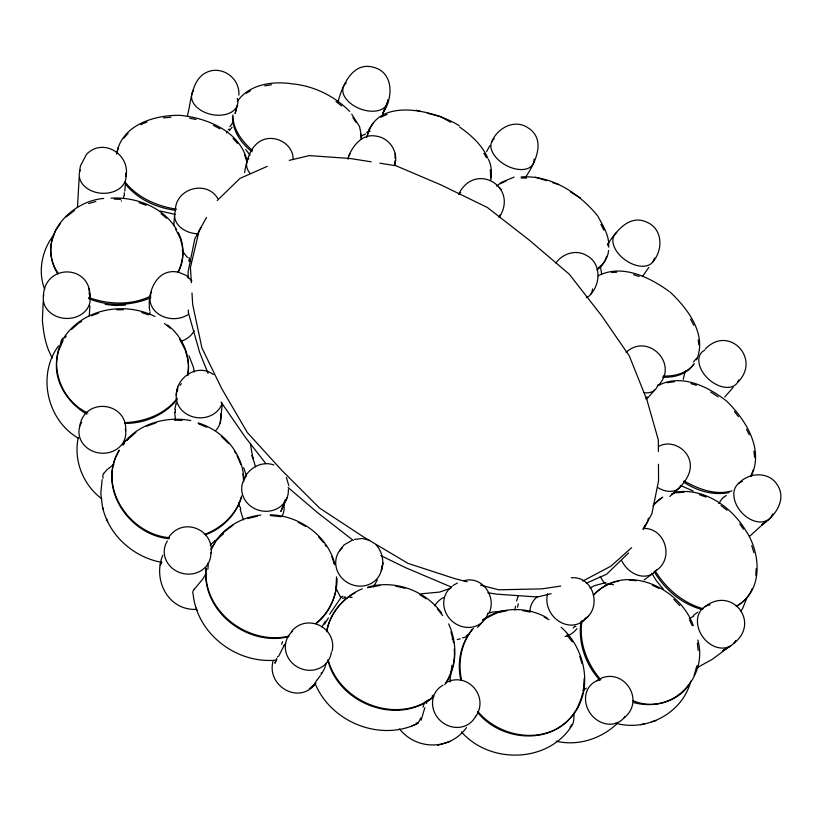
<?xml version="1.0" encoding="UTF-8"?>
<svg xmlns="http://www.w3.org/2000/svg" width="822" height="822" viewBox="0 0 822 822"><rect width="100%" height="100%" fill="white"/><g stroke="black" fill="none" stroke-linecap="round" stroke-linejoin="round"><path stroke-width="1.23" d="M584.195 678.52L583.301 690.665M124.43 195.502L124.256 192.749M332.18 650.973C337.082 627.217 306.555 612.77 291.296 631.656M149.738 310.716C146.768 292.807 156.427 267.458 178.497 272.195M206.147 567.961C202.181 611.075 248.223 645.743 288.995 636.084M205.973 568.454C201.493 611.568 248.08 646.945 288.789 636.66M336.999 578.441C337.39 595.765 329.211 612.76 315.71 623.538M43.206 301.695L42.395 320.416C43.545 333.393 45.683 346.514 52.32 357.971M89.896 305.866L89.29 315.946M394.714 165.222C398.855 152.08 389.577 137.839 376.086 136.123C362.697 133.38 352.895 145.289 348.6 156.447M394.714 165.284L394.93 160.917M395.043 158.256L395.29 153.395M490.662 177.994L490.374 169.527M582.048 620.518C578.534 641.674 586.703 663.21 600.358 679.239M173.791 225.567L174.562 215.498M79.169 177.593L77.453 207.308M124.78 191.094L125.242 185.32M643.564 529.214L643.729 527.097M608.588 250.422C607.961 257.759 603.533 264.448 597.553 268.63M174.778 409.366L176.093 403.643M102.175 479.596L100.787 493.21L102.473 506.897L103.48 509.815M220.142 423.042L222.351 403.797M273.212 660.693C265.794 685.301 298.622 705.656 315.381 683.76L309.37 689.011L315.535 683.616M43.381 296.814C43.648 263.533 90.944 263.626 90.04 297.194M187.919 374.935L188.464 365.636L187.909 360.211M644.366 528.536L644.797 525.227M755.778 575.369L756.137 568.783M57.067 357.755C52.947 380.75 67.445 402.914 86.834 414.175M78.244 437.736C73.384 460.567 83.135 484.908 101.784 498.81M187.745 375.52C191.331 356.604 182.576 336.527 167.483 324.967M366.715 137.387L368.811 129.701L373.198 123.084M79.59 171.798L80.402 165.982L86.567 154.259C102.935 137.377 130.328 154.115 126.043 176.401M490.837 180.028C491.751 173.123 491.792 165.489 488.371 159.242M683.246 379.374L684.983 372.109M149.553 314.569L150.036 311.928M335.869 589.867L336.537 576.859M450.62 679.599L450.569 679.897A32.88 7.285 -79 0 1 450.158 681.983M116.703 153.848L118.44 147.292M514.891 610.027L515.538 606.266M116.683 153.786C121.379 124.882 154.721 114.741 180.244 115.368C207.997 118.091 240.661 131.797 247.309 161.749M176.237 395.259C176.227 377.113 197.825 362.903 213.381 374.534M326.663 631.07C329.725 614.907 340.74 600.615 355.135 592.816M581.051 621.268C577.774 642.157 585.387 664.371 599.598 679.815M177.038 391.067L177.819 387.018M489.326 612.38C496.57 596.34 482.052 575.657 464.142 580.661M326.211 663.303L324.526 668.625L321.381 674.143M326.776 631.738C330.084 612.4 344.295 596.125 362.297 588.799M244.627 172.579C246.662 158.697 252.087 140.079 268.609 138.497C280.672 137.438 293.454 146.635 293.064 159.334M52.146 240.086C49.053 251.491 51.437 263.893 57.735 273.788M697.025 665.697L694.056 675.509M367.362 136.041C376.733 95.609 435.3 110.641 459.19 125.632M187.426 115.84C191.66 99.76 191.156 75.871 210.915 70.805C225.649 67.692 239.993 80.032 238.853 95.136M381.295 570.725C384.562 561.971 382.261 551.778 376.147 544.822M381.408 570.149L383.073 562.895M57.201 356.727L58.568 350.86L63.099 340.493M648.404 518.25L647.541 521.919L643.842 528.536M516.586 601.088L518.312 595.375M276.582 659.388L276.767 658.72M236.541 107.888L235.133 113.477L237.517 104.671M606.595 256.289C605.259 261.817 601.529 266.873 596.823 270.006M175.384 209.631C176.165 188.104 206.846 179.895 217.758 198.482M335.695 591.08C333.044 603.523 326.468 615.39 316.439 623.364M581.678 696.768L582.654 693.11M340.729 597.933L329.643 614.27M241.699 495.882C236.787 514.048 221.735 528.012 204.431 534.516M162.787 555.22C152.656 579.613 167.811 610.736 196.664 609.39M241.504 496.971C236.531 514.356 222.443 528.731 205.479 534.701M753.096 470.143L751.123 475.404M581.349 697.847L577.65 707.403L574.537 712.499M52.485 238.997L53.82 234.619M424.871 707.639L421.131 720.164M696.275 359.861L696.933 357.96M79.857 425.673C84.902 396.851 127.544 401.742 125.725 431.067M285.316 499.642L280.877 511.459L287.012 497.927M696.922 359.05C706.91 333.691 687.511 308.445 669.971 291.923M337.945 101.949C342.404 85.642 352.391 61.27 373.568 67.301C394.087 72.531 393.152 98.548 382.939 112.912L387.696 101.383M382.836 113.95L385.292 107.631M161.513 562.063L160.28 565.197L161.595 562.063M746.674 598.344L742.656 608.434L740.643 611.27M276.582 659.193L274.918 663.231L276.408 660.056M278.648 656.213L283.96 645.784M690.161 683.349C681.006 713.835 645.969 731.837 615.647 723.175M54.262 233.633L56.071 229.667L60.571 223.348M177.686 272.627C184.19 260.307 184.929 244.812 178.179 232.431M751.072 476.493C764.337 449.48 745.852 419.806 726.586 401.064C707.773 386.35 680.472 372.798 657.456 386.021M752.264 588.665C749.335 595.703 743.992 601.683 737.56 605.711M205.973 573.756L202.726 579.089L194.321 589.23M475.476 716.866C489.768 696.933 467.42 670.783 445.565 682.846M178.199 272.277C182.628 264.047 183.994 254.162 181.96 245.038M426.515 703.437L426.793 702.861M374.174 586.014L377.257 579.736M645.948 398.865L646.976 396.769M211.388 549.065L215.539 541.852M211.079 549.497C219.741 529.892 239.911 517.202 260.903 515.055M119.18 450.137C96.975 486.83 129.434 534.372 169.476 537.701M277.415 657.168L277.744 656.542M119.046 450.898C96.77 487.723 129.26 535.163 169.291 538.749M584.987 619.172C602.279 607.057 593.371 575.667 571.269 577.794M486.603 151.597L489.871 145.71M525.227 177.675C534.845 163.701 546.836 140.192 528.402 128.068C514.901 118.43 497.105 127.913 491.597 142.155M201.02 227.591L194.814 238.781L188.115 271.763L188.146 278.144M643.164 529.481L651.867 513.812L658.556 480.86L658.463 464.255M206.517 217.45L199.15 230.663L190.427 267.427L191.351 282.758M445.74 683.246C451.905 673.064 455.388 661.001 454.237 649.051M718.757 503.629L721.808 498.964L724.48 496.57M58.434 345.959C36.774 375.274 47.203 420.525 78.655 438.362M103.901 473.328L107.086 469.619L113.97 464.276M685.26 371.544L685.569 371.01M691.251 680.791C680.873 701.361 655.052 708.492 633.865 702.615M232.081 127.174L229.533 130.523M321.926 626.878L325.327 621.247M658.884 384.778C678.838 363.139 647.315 332.417 626.138 352.361M61.732 341.757L61.455 342.25A25.677 14.077 15.9 0 0 60.777 344.151M590.617 294.451C600.923 283.22 601.17 263.184 586.651 255.498C576.232 249.179 562.546 253.412 555.826 263.153M237.322 101.425C249.097 84.111 273.315 80.792 292.581 83.906C314.025 85.899 334.564 96.153 349.648 111.371M652.771 261.941C663.416 249.95 662.84 228.465 646.4 222.012C629.19 214.141 615.647 231.701 607.54 244.576M427.872 700.971L428.55 699.954M244.298 478.25C249.436 467.584 262.228 460.762 273.798 464.933M54.077 234.691C42.014 249.631 37.596 271.291 44.696 289.375M64.948 337.852L66.181 336.085M642.362 276.593L648.835 267.448M444.651 684.726C457.412 667.187 457.566 643.164 448.637 623.898M320.416 675.53L317.21 679.845M472.26 629.405C460.762 643.307 456.775 662.686 460.865 680.123M574.794 626.2L573.191 628.121M177.285 398.136C165.14 414.319 144.58 421.789 124.893 422.672M694.385 363.437C687.582 373.219 674.718 376.507 663.405 375.973M693.449 364.608C686.576 374.462 673.989 377.863 662.501 377.123M339.517 550.853L344.079 544.924L351.744 540.496M473.431 628.337C461.317 642.188 457.7 661.823 461.491 679.547M573.777 713.486C551.593 746.006 500.238 741.197 477.366 712.078M122.858 445.329L124.42 443.346M737.57 382.405C761.758 359.163 728.857 324.166 705.266 349.083M123.824 138.055L128.047 133.421M216.176 540.855L224.17 531.855L232.945 525.227M285.049 644.366L285.82 643.472M724.778 397.005L733.162 387.368M653.007 505.818L658.936 499.704L662.738 497.094M693.316 362.029L696.234 358.721M646.822 398.978L654.661 390.101M123.125 443.808C138.815 423.556 166.116 415.911 190.735 420.535M177.172 399.605C164.513 414.915 144.631 423.72 124.852 423.351M624.186 717.801C646.791 699.337 621.545 664.412 596.906 680.534M477.603 627.412L482.195 622.285M656.984 569.965C674.502 557.522 664.577 527.159 642.989 528.474M466.475 727.614C450.261 750.281 416.898 750.733 399.451 728.929M496.673 186.101L501.225 182.463L514.12 177.1M71.565 329.396L77.782 323.858M126.763 440.376L135.877 432.393M593.33 595.2C599.135 588.901 606.687 584.165 614.979 581.955M168.582 537.629C182.052 516.514 214.09 528.834 211.141 553.175M593.926 594.748C624.874 561.714 680.184 587.648 693.254 625.614M217.244 200.476L240.034 178.364L267.232 166.352M628.511 553.021L606.646 574.229L586.23 583.26M653.993 504.122L662.049 497.67M669.704 496.457C681.058 487.518 695.484 473.215 688.559 457.453C683.544 446.521 669.334 440.202 658.484 446.51M631.645 547.668L610.982 566.111L582.839 581.051M582.038 621.792L588.254 616.243M749.561 536.334L766.443 521.045L761.717 524.939C774.529 517.007 787.147 500.033 777.468 485.124C768.94 470.975 748.77 472.331 738.413 483.593M66.181 216.905L74.473 210.514M733.512 643.564C761.069 622.809 732.073 585.47 704.886 606.728M315.967 683.113L315.073 683.318M582.808 690.932L586.353 688.065M617.384 723.381C601.272 738.773 578.133 746.386 556.145 741.187M693.378 615.431L697.734 612.174M433.215 696.871C397.581 725.487 339.435 702.789 328.163 659.717M644.181 579.911L652.75 573.561M433.8 696.748C398.465 726.566 338.602 703.981 327.855 660.189M246.271 93.287L250.402 90.821M482.493 620.045C500.988 606.359 527.529 606.533 547.051 617.897M482.966 619.85L496.467 613.068M689.298 618.524L693.799 616.171M730.563 645.928L722.764 650.654L729.114 646.791L712.355 659.285L696.244 668.163M78.717 323.128L81.738 321.361M500.423 183.727L506.352 180.778M361.577 139.062L361.423 136.031L365.626 133.955M380.75 117.227L387.059 114.412M453.045 585.439L457.371 583.045M598.18 275.75C621.987 263.677 649.339 277.045 669.057 291.337M150.858 296.023C131.654 305.476 108.514 304.757 88.704 297.513M589.919 588.059L594.47 585.665L605.948 582.582M140.747 124.667L147.046 121.944M736.173 606.184C763.422 591.963 761.049 553.586 746.15 531.197C731.642 506.558 702.954 486.501 673.341 492.542M91.53 315.761L98.589 313.11M468.961 634.543L466.29 635.591M315.093 683.483C330.876 722.106 380.196 742.153 417.884 723.381M412.007 725.826L417.627 723.391L416.261 722.918M450.918 588.172L439.647 592.076L421.265 593.803M146.604 426.238L156.108 422.796M487.847 613.602L491.279 612.277L504.133 610.849M88.632 203.609L95.845 201.452M150.755 297.78C131.13 305.897 108.309 306.935 88.642 298.458M731.95 490.878C715.51 495.656 698.402 489.069 684.14 480.983M437.746 745.369L450.59 741.362M247.617 518.528L257.43 516.237M497.629 612.739L506.917 610.684M671.44 493.971L674.646 493.087M640.657 724.747L644.448 723.74M651.846 721.737L655.894 720.668M103.634 198.451C68.462 201.493 35.243 239.983 58.352 273.623M367.568 587.709L379.826 585.49M289.293 160.372L309.185 155.605L350.141 158.482L371.215 161.831M551.172 593.71L537.496 596.988L496.519 594.142L487.847 592.754M264.735 85.837L271.496 84.769M367.968 587.093C394.868 579.335 425.642 590.699 441.784 613.356M667.074 382.703L674.451 381.757M163.465 117.895L171.007 117.217M615.997 581.647L618.514 581.267M560.717 586.065L541.832 588.871L498.831 589.806L480.572 585.182M611.64 272.493L616.675 272.246M729.011 492.584C713.188 495.728 696.409 490.775 683.339 481.815M675.715 492.789L684.089 492.214M354.354 539.427L362.42 538.492L369.838 540.444M116.827 309.812L123.29 309.73M521.086 177.953L526.419 178.045M125.345 305.137L115.244 305.527L105.185 304.417M114.268 199.14L120.742 199.335M174.449 420.134L181.981 420.443M521.24 176.915C551.613 175.096 579.017 193.17 597.707 215.898C602.865 225.731 609.626 235.493 608.65 247.134M629.354 580.147L636.249 580.681M111.083 198.112C136.082 196.787 163.527 207.185 176.555 229.482M276.685 660.087C237.116 664.268 197.136 634.389 193.139 594.152L193.098 593.885A25.472 7.162 -30.1 0 1 193.941 589.384M270.191 515.507L280.877 516.73M270.438 514.808C299.352 515.507 327.567 535.677 334.852 564.118M522.71 610.654L530.026 612M175.538 214.511L160.198 211.007M189.635 118.245L195.996 119.467M176.504 209.178C157.033 206.271 137.51 197.712 125.047 182.011M395.659 586.137L405.01 588.264M379.887 163.218L396.009 165.777L440.952 184.899L487.354 207.463L529.317 240.158L569.266 274.178L601.653 315.771L629.282 355.823L647.058 400.335L658.34 439.996L658.401 451.494M175.25 210.237C155.985 207.771 136.955 198.893 124.852 183.337M690.922 383.617L696.419 385.323M633.557 274.671L639.197 276.49M467.184 581.781L455.008 578.698L408.02 563.389L363.663 537.013L319.655 508.13L281.751 470.297L247.319 432.516L221.735 388.652L201.924 347.953L192.677 304.479L191.978 292.981M427.769 113.323L440.284 116.529L450.703 122.273M416.045 110.23L420.638 111.453M141.795 312.576L148.484 314.805M633.022 700.755C670.896 716.363 708.636 678.027 697.827 640.04M699.399 494.69L706.036 497.094M703.17 608.753C682.948 603.071 665.984 588.521 655.124 570.797M139.072 202.715L146.224 205.284M161.79 562.371C133.4 557.254 108.823 535.327 102.473 506.897M535.327 177.131L546.486 180.686M552.487 182.576L558.672 184.539M198.842 423.998L206.805 427.224M702.183 609.575C681.787 604.139 664.803 589.569 654.137 571.609M693.059 490.94L680.287 485.412M197.958 422.888C222.793 430.255 243.476 453.425 243.764 479.966M652.329 585.182L658.997 588.46M154.947 316.501C125.838 301.931 86.659 307.818 66.315 334.287C46.351 360.077 59.081 399.944 87.841 412.993M450.682 586.805L405.708 567.725L380.822 555.59M179.114 272.411L186.563 275.596L191.906 280.949M213.443 125.427L219.998 128.838M298.294 522.391L305.846 526.553M459.549 127.02C471.027 135.065 482.124 144.98 487.795 158.163M544.226 617.188L548.973 619.716M419.816 594.696L426.145 598.817M340.729 596.453A73.209 67.692 26.2 0 1 340.637 597.368L340.955 597.543A73.353 67.815 26.2 0 1 343.021 596.258M710.711 392.022L718.161 396.872M580.579 198.143L570.489 191.958M336.003 101.62L341.736 105.956M721.007 505.551L726.997 510.277M164.462 323.519L170.154 328.183M161.163 213.72L166.599 218.251M252.046 151.731C241.144 143.511 232.287 130.503 232.523 116.375M353.326 540.455L317.343 512.466L288.132 487.549M221.447 436.574L228.66 443.541M252.426 150.498C242.171 141.405 232.667 129.393 232.955 114.977M673.814 599.351L679.732 605.588M233.088 138.589L237.568 143.408M461.358 731.857C490.292 764.737 549.209 763.135 572.513 724.634C574.198 720.986 573.92 716.846 573.941 712.931M318.587 536.9L323.57 542.643M182.135 250.72L187.416 257.471M561.066 627.196C587.319 650.151 594.717 695.597 567.632 720.781C542.284 745.02 499.334 737.159 477.931 711.564M499.786 214.974A23.458 14.169 29 0 1 499.149 217.542C519.309 186.594 474.746 160.896 458.584 194.372A23.458 14.169 29 0 1 460.721 192.482M499.242 187.437L501.184 189.574M566.975 634.964L572.204 641.838M437.376 608.886L442.668 615.596M663.21 589.025L656.223 580.558L651.877 573.314M739.79 523.943L743.489 529.245M245.665 149.501L250.094 155.111M352.874 117.597L355.947 122.334M265.845 463.567L245.007 436.852L221.036 402.04M734.488 411.524L738.423 416.651M234.506 451.586L235.863 453.487M351.724 114.186L359.533 126.516L361.423 136.031M483.922 153.282L486.46 157.762M335.951 588.192L340.637 597.358M179.545 339.065L184.919 349.299M600.923 224.334L603.862 230.119M690.562 319.111L693.717 325.276M175.405 228.67L180.254 238.329M325.122 544.667L326.221 546.538M689.463 619.798L692.258 625.583M746.561 429.29L749.202 434.715M236.983 455.594L240.825 464.44M244.679 154.998L246.559 160.67M331.821 556.628L334.636 564.735M452.49 638.345L452.727 639.146M208.038 373.352L199.612 352.289L188.341 312.586L188.33 310.038M751.719 545.644L753.928 552.651M188.978 355.844L193.447 367.29L194.218 372.058M579.767 656.449L582.079 663.693M243.661 467.697L246.189 474.972M106.716 519.093L107.631 521.754M450.939 631.758L453.744 642.65M255.529 466.814L252.046 455.45L252.94 458.604L250.422 443.87M240.158 509.383L243.353 519.874M185.279 350.47L186.697 355.125M286.385 477.448L288.861 485.823M180.552 239.438L181.724 243.887M186.933 356.142L187.663 359.193M196.376 608.085L196.91 610.438M239.428 506.681L238.781 502.674M600.399 266.061L601.642 274.137M360.498 133.914L361.156 139.247M188.813 260.081L189.009 261.16A23.458 17.498 4.4 0 0 190.992 261.612M698.258 339.948L698.762 344.788M242.963 473.811L243.723 481.733M753.98 451.052L754.575 457.33M697.385 643.081L698.155 650.387M607.746 243.764L608.054 245.932M175.446 419.754L174.696 412.151M88.899 288.481L89.906 296.218M207.658 563.347L207.781 565.104M237.26 98.486A23.458 15.474 12 0 1 212.179 114.628A23.458 15.474 12 0 1 193.735 90.184M387.707 99.832A23.458 14.385 21.1 0 1 359.45 108.555A23.458 14.385 21.1 0 1 346.257 83.012M534.125 158.985A23.458 14.169 29 0 1 506.794 165.756A23.458 14.169 29 0 1 494.299 138.682M654.404 258.067A23.458 14.477 35.5 0 1 626.015 260.523A23.458 14.477 35.5 0 1 616.777 232.492M738.742 379.815A23.458 15.145 41.5 0 1 709.17 379.672A23.458 15.145 41.5 0 1 704.773 350.162M772.659 513.842A23.458 16.378 48 0 1 741.906 512.805A23.458 16.378 48 0 1 742.41 481.466M735.782 640.472A23.458 18.31 53.4 0 1 702.759 636.886A23.458 18.31 53.4 0 1 710.105 604.797M517.613 607.263A27.26 4.459 -80.5 0 1 518.271 603.738M624.967 716.62A23.458 20.314 52.9 0 1 589.744 712.582A23.458 20.314 52.9 0 1 600.831 679.743M475.661 716.075A23.458 21.464 41.9 0 1 440.273 720.596A23.458 21.464 41.9 0 1 442.986 685.199M331.389 651.98A23.458 21.691 26.2 0 1 298.057 667.33A23.458 21.691 26.2 0 1 292.632 631.245M210.884 552.836A23.458 21.403 14 0 1 181.826 573.232A23.458 21.403 14 0 1 167.39 540.968M125.334 428.95A23.458 20.714 5.9 0 1 99.02 452.953A23.458 20.714 5.9 0 1 81.625 422.395M89.053 293.341A23.458 19.451 2.4 0 1 68.01 318.443A23.458 19.451 2.4 0 1 43.741 294.831M125.612 173.206A23.458 17.498 4.4 0 1 101.558 193.252A23.458 17.498 4.4 0 1 80.135 170.113M188.454 314.333A23.458 19.451 2.4 0 1 159.838 314.898A23.458 19.451 2.4 0 1 151.464 292.077M194.167 330.639A23.458 19.451 2.4 0 1 181.21 341.192M222.207 403.119A23.458 20.714 5.9 0 1 192.225 416.6A23.458 20.714 5.9 0 1 177.799 389.042M179.987 385.323A23.458 20.714 5.9 0 1 181.374 383.679M220.645 414A23.458 20.714 5.9 0 1 215.888 430.338M288.337 489.337A23.458 21.403 14 0 1 258.509 510.174A23.458 21.403 14 0 1 246.21 476.328M283.96 504.852A23.458 21.403 14 0 1 282.008 516.565M381.942 565.957A23.458 21.691 26.2 0 1 349.843 583.836A23.458 21.691 26.2 0 1 342.332 547.699M374.174 584.956A23.458 21.691 26.2 0 1 373.63 586.774M342.579 598.344A20.91 6.36 16.2 0 1 345.517 598.026M349.843 597.389A13.09 0.791 -0.3 0 1 352.114 597.337M344.469 596.967A16.491 4.1 11.4 0 1 345.322 596.906M487.991 613.191A23.458 21.464 41.9 0 1 453.754 622.501A23.458 21.464 41.9 0 1 452.151 586.456M467.245 636.464A12.762 4.655 -15.2 0 1 462.457 637.831M452.172 639.095A13.183 2.024 -15.3 0 1 452.377 638.899M457.279 639.547A19.594 3.278 -6.8 0 1 460.289 638.869M434.787 605.835A23.458 21.464 41.9 0 1 443.52 597.594M586.261 617.579A23.458 20.314 52.9 0 1 559.33 621.545A23.458 20.314 52.9 0 1 547.678 593.669M575.893 626.272A20.108 17.581 6.1 0 1 575.677 626.631M576.89 628.655A12.936 7.49 -34.6 0 1 565.156 636.547M529.861 611.774A23.458 20.314 52.9 0 1 537.331 596.813M656.48 569.852A23.458 18.31 53.4 0 1 621.699 560.676M604.437 582.839A23.458 18.31 53.4 0 1 600.214 576.386M605.516 584.113A20.293 10.039 29.1 0 1 610.253 584.401M680.955 485.668A23.458 16.378 48 0 1 658.114 487.734M657.877 384.799A23.458 15.145 41.5 0 1 644.191 392.762M592.518 288.923A23.458 14.477 35.5 0 1 586.24 297.667M348.066 159.211A23.458 14.385 21.1 0 1 350.038 153.909M250.042 173.37A23.458 15.474 12 0 1 248.809 158.173M197.968 233.828A23.458 17.498 4.4 0 1 175.528 210.576M610.777 584.175A14.93 4.48 20.7 0 1 613.551 584.832M451.874 665.409A73.23 16.522 -79 0 1 449.963 679.702M453.343 641.232A19.79 4.408 -79.3 0 1 453.518 642.414M324.556 624.186A76.744 6.155 -60.2 0 1 328.41 617.897M336.034 587.329A12.803 1.603 59.4 0 1 335.838 587.021M333.475 562.525A13.625 3.596 -83.3 0 1 333.804 562.957M215.045 540.979A64.558 14.786 -43.9 0 1 223.358 533.92M240.774 509.044A13.07 3.298 74.3 0 1 240.168 506.804M175.343 412.223A13.07 5.446 87.1 0 1 175.384 409.716M176.206 403.694A22.513 19.718 46 0 1 176.381 403.253M188.865 257.481A21.208 13.131 27.2 0 1 190.108 261.386M724.521 496.632A23.119 16.235 64.5 0 1 726.299 495.563M315.021 683.37A25.503 1.901 -46.7 0 1 316.85 680.195M321.71 672.828A15.71 1.921 -59.3 0 1 320.899 674.05M103.171 478.24A25.924 11.642 -8.6 0 1 103.603 473.328M61.054 341.685A19.409 10.367 4.2 0 1 62.873 338.294M210.196 545.017A38.922 9.011 -43.9 0 1 215.015 540.671M124.636 441.671A19.214 7.901 -26 0 1 128.438 439.092M228.156 129.886A12.957 3.463 -47.5 0 1 229.225 129.044M227.663 131.715A13.049 1.089 -44.6 0 1 226.533 132.887M232.41 122.91A23.078 13.327 -11 0 1 229.831 126.619M366.694 132.373A13.512 2.589 -24.3 0 1 370.177 131.181M571.598 724.675A25.574 12.145 63.7 0 1 570.016 727.234M432.033 696.172A23.108 21.218 66.4 0 1 433.328 695.165M426.084 702.286A19.276 14.899 -81.2 0 1 427.255 700.313M422.981 707.269A14.611 8.354 -73.1 0 1 425.138 701.844M420.566 718.007A26.201 7.306 87.8 0 1 417.843 722.877M283.796 645.722A13.193 7.09 -49.2 0 1 284.915 644.263M282.624 641.684A25.554 0.596 -69.3 0 1 281.597 644.345M208.028 565.074A22.502 20.447 -12.4 0 1 207.812 569.286M121.43 200.753A13.378 0.586 -75 0 1 121.348 201.082M123.773 195.965A13.471 5.877 -72.1 0 1 123.495 198.349"/></g></svg>
